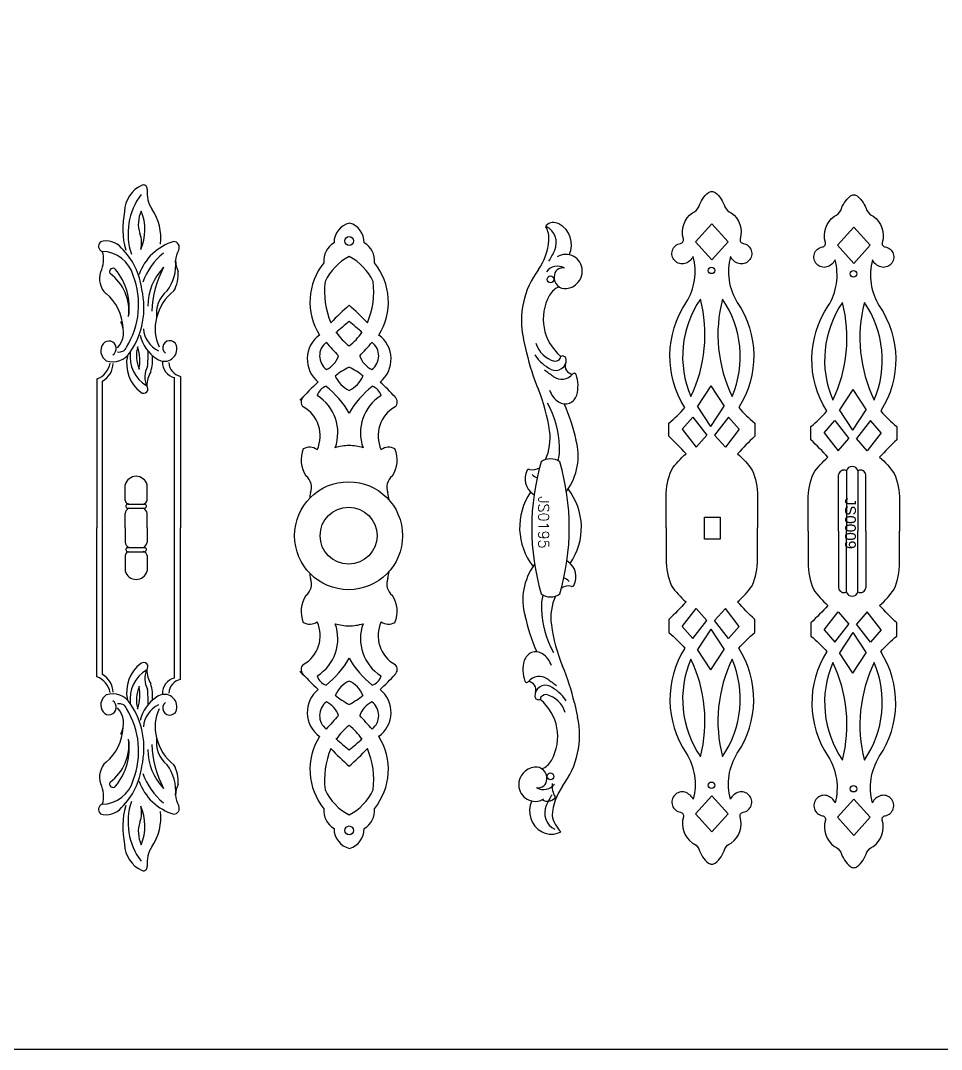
# Model space of a CAD drawing. Extents: x -159357 to -158161, y -75715 to -75088.
# Drawn here: x -159097.2 to -158841.3, y -75715.5 to -75429.5 of the extents above; entities that cross this region are included whole.
import ezdxf

# ---------------------------------------------------------------- set-up
doc = ezdxf.new("R2010")
doc.units = 0
doc.header["$LTSCALE"] = 2
doc.header["$MEASUREMENT"] = 0
doc.layers.get('0').update_dxf_attribs({"linetype": 'CONTINUOUS'})
doc.layers.add('标注', color=7, linetype='CONTINUOUS', lineweight=25)
doc.styles.add('HZ', font='simfang.ttf')
doc.styles.add('TXL', font='romanc.shx', dxfattribs={"bigfont": 'hztxt'})

# ---------------------------------------------------------------- blocks, each defined once
blk = doc.blocks.new('A$C60924C94')
for centre, radius in [((86.9, 15), 15), ((86.9, 15), 7.92), ((4.99, 15.16), 1.23), ((168.81, 15.16), 1.23)]:
    blk.add_circle(centre, radius)
for centre, radius, start, end in [((21.93, 8.86), 17.2, 57.6856, 129.3302), ((37.79, 18.56), 8.24, 39.0889, 144.0188), ((82.75, -10.74), 51.74, 131.6728, 138.1918), ((49.73, 26.62), 1.9, 44.9788, 138.2113), ((59.12, 32.41), 9.2, 208.9319, 294.8674), ((65.81, 26.13), 3.5, 149.652, 216.2255), ((65.85, 20.55), 7.96, 56.1458, 112.6236), ((73.46, 29.65), 4.03, 218.1563, 292.6217), ((88.18, -49.97), 77.03, 98.3642, 99.8432), ((85.63, -49.97), 77.03, 80.1568, 81.6358), ((100.35, 29.65), 4.03, 247.3783, 321.8437), ((107.95, 20.55), 7.96, 67.3764, 123.8542), ((114.68, 32.41), 9.2, 245.1326, 331.0681), ((107.99, 26.13), 3.5, 323.7745, 30.348), ((124.07, 26.62), 1.9, 41.7887, 135.0212), ((91.06, -10.74), 51.74, 41.8082, 48.3272), ((136.02, 18.56), 8.24, 35.9812, 140.9111), ((151.88, 8.86), 17.2, 50.6698, 122.3144), ((-306.97, -350.78), 504.3, 47.8926, 47.9009), ((36.9, 18.67), 4.71, 36.1868, 142.4051), ((48.92, 20.47), 3.7, 105.5593, 162.8798), ((58.27, 30.49), 12.19, 212.0285, 289.9885), ((115.53, 30.49), 12.19, 250.0115, 327.9715), ((124.88, 20.47), 3.7, 17.1202, 74.4407), ((136.9, 18.67), 4.71, 37.5949, 143.8132), ((480.77, -350.78), 504.3, 132.0991, 132.1074), ((10.47, 16.4), 5.8, 84.5339, 149.3831), ((22.27, 8.67), 14.46, 114.4547, 153.3474), ((19.03, -0.25), 22.25, 66.9902, 97.0906), ((85.7, -40.41), 83.89, 133.7114, 138.5245), ((-306.97, -350.78), 504.3, 47.0096, 47.5904), ((34.84, 24.27), 6.5, 288.4455, 334.3259), ((66.43, 38.48), 27, 218.8048, 239.7234), ((107.37, 38.48), 27, 300.2766, 321.1952), ((138.96, 24.27), 6.5, 205.6741, 251.5545), ((480.77, -350.78), 504.3, 132.4096, 132.9904), ((154.78, -0.25), 22.25, 82.9094, 113.0098), ((88.1, -40.41), 83.89, 41.4755, 46.2886), ((151.53, 8.67), 14.46, 26.6526, 65.5453), ((163.33, 16.4), 5.8, 30.6169, 95.4661), ((5.45, 13.68), 5.67, 89.7025, 163.8018), ((82.26, -29.06), 70.5, 137.2291, 141.1583), ((20.89, 5.01), 16.69, 37.4399, 55.2007), ((57.85, 6.32), 19.89, 140.349, 153.6159), ((39.42, 11.83), 7.82, 25.1329, 66.5428), ((76.71, 14.77), 14.89, 163.3603, 178.6824), ((97.1, 14.77), 14.89, 1.3176, 16.6397), ((134.38, 11.83), 7.82, 113.4572, 154.8671), ((115.95, 6.32), 19.89, 26.3841, 39.651), ((152.91, 5.01), 16.69, 124.7993, 142.5601), ((91.54, -29.06), 70.5, 38.8417, 42.7709), ((168.35, 13.68), 5.67, 16.1982, 90.2975), ((5.43, 16.54), 5.58, 193.2547, 270.5044), ((22.27, 21.65), 14.46, 206.6526, 245.5453), ((85.7, 70.72), 83.89, 221.4755, 226.2886), ((82.26, 59.37), 70.5, 218.8417, 222.7709), ((20.89, 25.3), 16.69, 304.7993, 322.5601), ((57.85, 24), 19.89, 206.3841, 219.651), ((39.42, 18.48), 7.82, 293.4572, 334.8671), ((66.43, -8.16), 27, 120.2766, 141.1952), ((77.18, 15.63), 15.37, 181.9116, 196.4406), ((96.63, 15.63), 15.37, 343.5594, 358.0884), ((107.37, -8.16), 27, 38.8048, 59.7234), ((134.38, 18.48), 7.82, 205.1329, 246.5428), ((115.95, 24), 19.89, 320.349, 333.6159), ((152.91, 25.3), 16.69, 217.4399, 235.2007), ((91.54, 59.37), 70.5, 317.2291, 321.1583), ((88.1, 70.72), 83.89, 313.7114, 318.5245), ((151.53, 21.65), 14.46, 294.4547, 333.3474), ((168.37, 16.54), 5.58, 269.4956, 346.7453), ((-306.97, 381.09), 504.3, 312.4096, 312.9904), ((34.84, 6.05), 6.5, 25.6741, 71.5545), ((58.27, -0.18), 12.19, 70.0115, 147.9715), ((115.53, -0.18), 12.19, 32.0285, 109.9885), ((138.96, 6.05), 6.5, 108.4455, 154.3259), ((480.77, 381.09), 504.3, 227.0096, 227.5904), ((10.47, 13.92), 5.8, 210.6169, 275.4661), ((19.03, 30.56), 22.25, 262.9094, 293.0098), ((36.9, 11.65), 4.71, 217.5949, 323.8132), ((48.92, 9.85), 3.7, 197.1202, 254.4407), ((124.88, 9.85), 3.7, 285.5593, 342.8798), ((136.9, 11.65), 4.71, 216.1868, 322.4051), ((154.78, 30.56), 22.25, 246.9902, 277.0906), ((163.33, 13.92), 5.8, 264.5339, 329.3831), ((21.93, 21.45), 17.2, 230.6698, 302.3144), ((-306.97, 381.09), 504.3, 312.0991, 312.1074), ((37.79, 11.75), 8.24, 215.9812, 320.9111), ((123.9, 80.49), 108.73, 222.8433, 226.6012), ((59.12, -2.09), 9.2, 65.1326, 151.0681), ((65.81, 4.19), 3.5, 143.7745, 210.348), ((114.68, -2.09), 9.2, 28.9319, 114.8674), ((107.99, 4.19), 3.5, 329.652, 36.2255), ((49.9, 80.49), 108.73, 313.3988, 317.1567), ((136.02, 11.75), 8.24, 219.0889, 324.0188), ((480.77, 381.09), 504.3, 227.8926, 227.9009), ((151.88, 21.45), 17.2, 237.6856, 309.3302), ((65.85, 9.76), 7.96, 247.3764, 303.8542), ((73.46, 0.67), 4.03, 67.3783, 141.8437), ((88.75, 84.56), 81.34, 260.2747, 261.3813), ((85.05, 84.56), 81.34, 278.6187, 279.7253), ((100.35, 0.67), 4.03, 38.1563, 112.6217), ((107.95, 9.76), 7.96, 236.1458, 292.6236), ((49.73, 3.7), 1.9, 221.7887, 315.0212), ((124.07, 3.7), 1.9, 224.9788, 318.2113)]:
    blk.add_arc(centre, radius, start, end)
blk = doc.blocks.new('A$C59C05E96')
for p, q in [((66.1, 20.27), (62.71, 17.3)), ((66.1, 20.27), (71.12, 16.44)), ((120.9, 20.27), (115.88, 16.44)), ((120.9, 20.27), (124.29, 17.3)), ((14.01, 17.2), (8.97, 12.68)), ((14.01, 17.2), (19.05, 12.68)), ((62.71, 17.3), (67.72, 13.47)), ((124.29, 17.3), (119.28, 13.47)), ((172.99, 17.2), (167.95, 12.68)), ((172.99, 17.2), (178.03, 12.68)), ((54.05, 12.37), (59.71, 16.08)), ((65.37, 12.37), (59.71, 16.08)), ((71.12, 16.44), (67.72, 13.47)), ((115.88, 16.44), (119.28, 13.47)), ((121.63, 12.37), (127.29, 16.08)), ((132.95, 12.37), (127.29, 16.08)), ((14.01, 8.16), (8.97, 12.68)), ((14.01, 8.16), (19.05, 12.68)), ((54.05, 12.37), (59.71, 8.67)), ((65.37, 12.37), (59.71, 8.67)), ((121.63, 12.37), (127.29, 8.67)), ((132.95, 12.37), (127.29, 8.67)), ((172.99, 8.16), (167.95, 12.68)), ((172.99, 8.16), (178.03, 12.68)), ((62.71, 7.44), (67.72, 11.28)), ((71.12, 8.31), (67.72, 11.28)), ((115.88, 8.31), (119.28, 11.28)), ((124.29, 7.44), (119.28, 11.28)), ((66.1, 4.47), (62.71, 7.44)), ((66.1, 4.47), (71.12, 8.31)), ((120.9, 4.47), (115.88, 8.31)), ((120.9, 4.47), (124.29, 7.44))]:
    blk.add_line(p, q)
for points in [[(60.06, 5.21, -0.299997), (30.87, 5.6, 0.205452), (18.08, 7.49, -0.200995), (20.04, 5.2, -1.042346), (14.44, 3.95, 0.473358), (13.21, 4.79, -0.322593), (5.9, 7.3, 0.185634), (4.32, 9.04, -0.145252), (0.3, 11.75, -0.133168), (0, 12.68, -0.133168), (0.3, 13.62, -0.145252), (4.32, 16.32, 0.185634), (5.9, 18.06, -0.322593), (13.21, 20.57, 0.473358), (14.44, 21.41, -1.042346), (20.04, 20.16, -0.200995), (18.08, 17.87, 0.205452), (30.87, 19.76, -0.299997), (60.06, 20.15)], [(60.06, 20.15, 0.043687), (64.39, 24.6), (68.06, 24.6, 0.018368), (72.9, 19.85, -0.065858), (77.42, 23.91, -0.099566), (84.77, 25.36), (93.5, 25.36)], [(126.94, 20.15, -0.043687), (122.61, 24.6), (118.94, 24.6, -0.018368), (114.1, 19.85, 0.065858), (109.58, 23.91, 0.099566), (102.23, 25.36), (93.5, 25.36)], [(126.94, 5.21, 0.299997), (156.13, 5.6, -0.205452), (168.92, 7.49, 0.200995), (166.96, 5.2, 1.042346), (172.56, 3.95, -0.473358), (173.79, 4.79, 0.322593), (181.1, 7.3, -0.185634), (182.68, 9.04, 0.145252), (186.7, 11.75, 0.133168), (187, 12.68, 0.133168), (186.7, 13.62, 0.145252), (182.68, 16.32, -0.185634), (181.1, 18.06, 0.322593), (173.79, 20.57, -0.473358), (172.56, 21.41, 1.042346), (166.96, 20.16, 0.200995), (168.92, 17.87, -0.205452), (156.13, 19.76, 0.299997), (126.94, 20.15)], [(93.5, 0), (84.77, 0, -0.099566), (77.42, 1.45, -0.065858), (72.9, 5.51, 0.018368), (68.06, 0.77), (64.39, 0.77, 0.043687), (60.06, 5.21)], [(93.5, 0), (102.23, 0, 0.099566), (109.58, 1.45, 0.065858), (114.1, 5.51, -0.018368), (118.94, 0.77), (122.61, 0.77, -0.043687), (126.94, 5.21)]]:
    blk.add_lwpolyline(points, format="xyb")
blk.add_lwpolyline([(90.49, 14.97), (96.68, 14.97), (96.68, 10.68), (90.49, 10.68)], close=True)
for centre in [(21.95, 12.58), (165.05, 12.58)]:
    blk.add_circle(centre, 0.902)
for centre, radius, start, end in [((45.91, -7.7), 28.29, 66.9193, 124.4422), ((141.09, -7.7), 28.29, 55.5578, 113.0807), ((39.79, 53.8), 39.42, 255.4801, 295.8813), ((147.21, 53.8), 39.42, 244.1187, 284.5199), ((39.79, -28.63), 39.42, 64.1187, 104.5199), ((45.91, 32.86), 28.29, 235.5578, 293.0807), ((147.21, -28.63), 39.42, 75.4801, 115.8813), ((141.09, 32.86), 28.29, 246.9193, 304.4422)]:
    blk.add_arc(centre, radius, start, end)
blk = doc.blocks.new('A$C228B3464')
for p, q in [((133.49, 15.46, -414.34), (137.42, 16.34, -414.34)), ((36.17, 2.21, -414.34), (32.24, 1.32, -414.34))]:
    blk.add_line(p, q)
for centre in [(15.77, 8.83, -414.34), (153.89, 8.83, -414.34)]:
    blk.add_circle(centre, 0.95)
for centre, radius, start, end in [((13.41, 13.08, -414.34), 4.59, 91.6212, 211.186), ((13.42, 12.72, -414.34), 4.95, 5.9738, 91.6212), ((84.78, -0.05, -414.34), 17.46, 55.2842, 128.0525), ((6.12, 8.11, -414.34), 6.56, 64.7004, 152.0273), ((39.86, 15.15, -414.34), 2.24, 250.3194, 355.4355), ((42.42, 15.42, -414.34), 0.551, 109.5925, 230.3701), ((39.53, 11.93, -414.34), 3.98, 324.388, 50.3701), ((45.37, 7.14, -414.34), 9.34, 74.0574, 109.5925), ((47.01, 12.89, -414.34), 3.36, 327.5086, 74.0574), ((70.35, -31.33, -414.34), 48.28, 101.7767, 114.4631), ((64.84, 0.13, -414.34), 16.39, 53.7857, 105.7808), ((98.41, 10.85, -414.34), 5.05, 61.5183, 146.0011), ((100.56, 14.8, -414.34), 0.551, 345.6425, 61.5183), ((104.52, 13.79, -414.34), 3.54, 165.6425, 213.0016), ((147.3, -45.6, -414.34), 62.6, 102.7462, 112.5861), ((142.53, -6.26, -414.34), 23.17, 52.6364, 102.7462), ((16.08, 10.81, -414.34), 3.97, 151.9883, 231.8568), ((14.96, 12.23, -414.34), 2.37, 167.5186, 271.7842), ((15.29, 12.92, -414.34), 3.07, 265.2658, 5.9738), ((26.82, 20.17, -414.34), 13.36, 240.1038, 320.7279), ((38.09, 12.16, -414.34), 1.03, 95.6775, 205.3995), ((36.92, 10.17, -414.34), 1.57, 351.9093, 81.342), ((38.18, 10.3, -414.34), 2.9, 334.2805, 93.8784), ((84.83, -50.83, -414.34), 64.88, 73.6127, 106.3873), ((69.9, 8.17, -414.34), 6.94, 46.9696, 48.2694), ((99.76, 9.49, -414.34), 6.94, 142.9854, 145.7756), ((102.05, 11.34, -414.34), 3.53, 131.6282, 160.0562), ((105.4, 55.13, -414.34), 46.5, 277.8872, 292.5861), ((138.86, 3.81, -414.34), 11.09, 122.5859, 154.2805), ((138.37, 5.81, -414.34), 7.44, 107.4591, 165.0976), ((165.91, 25.55, -414.34), 16.31, 235.1612, 265.886), ((163.38, 17.34, -414.34), 8.17, 279.6181, 316.4658), ((164.41, 9.07, -414.34), 5.56, 332.2978, 28.3445), ((3.03, 9.74, -414.34), 3.06, 152.0273, 223.9129), ((5.6, 5.35, -414.34), 5.08, 66.2089, 153.5828), ((-1.43, -10.6, -414.34), 22.51, 57.4801, 66.2089), ((22.73, 13.14, -414.34), 5.23, 201.2072, 240.5165), ((31.29, 11.86, -414.34), 7.44, 287.4591, 345.0976), ((30.8, 13.85, -414.34), 11.09, 302.5859, 334.2805), ((340.02, -203.29, -414.34), 365.63, 144.388, 144.854), ((64.26, -37.47, -414.34), 46.5, 97.8872, 112.5861), ((44.88, 14.24, -414.34), 5.89, 286.2633, 327.5086), ((63.29, -15.87, -414.34), 27.22, 92.1497, 118.7904), ((59.89, -5.93, -414.34), 14.66, 65.9274, 97.8872), ((63.01, 0.04, -414.34), 11.32, 73.7305, 93.7793), ((69.87, 8.83, -414.34), 4.23, 142.3312, 180), ((69.87, 8.83, -414.34), 4.23, 180, 217.6688), ((99.79, 8.83, -414.34), 4.23, 0, 37.6688), ((99.79, 8.83, -414.34), 4.23, 322.3312, 0), ((109.77, 23.59, -414.34), 14.66, 245.9274, 277.8872), ((106.37, 33.53, -414.34), 27.22, 272.1497, 298.7904), ((124.78, 3.42, -414.34), 5.89, 106.2633, 147.5086), ((-170.36, 220.95, -414.34), 365.63, 324.388, 324.854), ((131.48, 7.37, -414.34), 2.9, 154.2805, 273.8784), ((142.84, -2.51, -414.34), 13.36, 60.1038, 140.7279), ((146.93, 4.52, -414.34), 5.23, 21.2072, 60.5165), ((156.35, 16.02, -414.34), 6.76, 265.7056, 298.7354), ((153.58, 6.86, -414.34), 3.97, 331.9883, 51.8568), ((171.09, 28.26, -414.34), 22.51, 237.4801, 246.2089), ((159.74, 9.85, -414.34), 0.276, 43.9129, 118.7354), ((157.73, 7.92, -414.34), 3.06, 332.0273, 43.9129), ((164.06, 12.31, -414.34), 5.08, 246.2089, 333.5828), ((1.02, 7.81, -414.34), 0.276, 223.9129, 298.7354), ((4.41, 1.64, -414.34), 6.76, 85.7056, 118.7354), ((3.75, -7.89, -414.34), 16.31, 55.1612, 85.886), ((84.83, 68.49, -414.34), 64.88, 253.6127, 286.3873), ((65.14, 3.88, -414.34), 3.54, 345.6425, 33.0016), ((106.65, 17.63, -414.34), 11.32, 253.7305, 273.7793), ((122.65, 4.78, -414.34), 3.36, 147.5086, 254.0574), ((130.13, 5.73, -414.34), 3.98, 144.388, 230.3701), ((132.74, 7.5, -414.34), 1.57, 171.9093, 261.342), ((131.57, 5.5, -414.34), 1.03, 275.6775, 25.3995), ((154.37, 4.75, -414.34), 3.07, 85.2658, 185.9738), ((154.7, 5.43, -414.34), 2.37, 347.5186, 91.7842), ((156.25, 4.58, -414.34), 4.59, 271.6212, 31.186), ((163.54, 9.56, -414.34), 6.56, 244.7004, 332.0273), ((27.13, 23.92, -414.34), 23.17, 232.6364, 282.7462), ((22.36, 63.26, -414.34), 62.6, 282.7462, 292.5861), ((69.1, 2.86, -414.34), 0.551, 165.6425, 241.5183), ((71.25, 6.82, -414.34), 5.05, 241.5183, 326.0011), ((67.61, 6.33, -414.34), 3.53, 311.6282, 340.0562), ((84.78, 17.71, -414.34), 17.46, 235.5159, 308.2387), ((69.9, 8.17, -414.34), 6.94, 322.9854, 325.7756), ((99.76, 9.49, -414.34), 6.94, 226.9696, 228.2694), ((104.82, 17.53, -414.34), 16.39, 233.7857, 285.7808), ((99.31, 49, -414.34), 48.28, 281.7767, 294.4631), ((129.8, 2.51, -414.34), 2.24, 70.3194, 175.4355), ((156.24, 4.94, -414.34), 4.95, 185.9738, 271.6212), ((124.29, 10.52, -414.34), 9.34, 254.0574, 289.5925), ((127.24, 2.24, -414.34), 0.551, 289.5925, 50.3701)]:
    blk.add_arc(centre, radius, start, end)
at = {"insert": (76.07, 8.39, 414.34), "char_height": 2.925, "attachment_point": 1, "style": 'TXL'}
blk.add_mtext('JS0195', dxfattribs=at)
blk = doc.blocks.new('A$C3DD916D0')
at = {"color": 7, "linetype": 'Continuous'}
for p, q in [((23.2, 137.34, -414.34), (23.2, 95.24, -414.34)), ((0, 136.63, -414.34), (0, 95.24, -414.34)), ((1.55, 54.45, -414.34), (1.55, 136.04, -414.34)), ((21.53, 53.5, -414.34), (21.53, 136.99, -414.34)), ((7.85, 102.8, -414.34), (7.85, 107.23, -414.34)), ((13.92, 102.82, -414.34), (13.92, 107.23, -414.34)), ((8.44, 100.68, -414.34), (13.33, 100.68, -414.34)), ((8.55, 101.87, -414.34), (13.22, 101.87, -414.34)), ((7.85, 95.24, -414.34), (7.85, 99.19, -414.34)), ((13.92, 95.24, -414.34), (13.92, 99.19, -414.34)), ((0, 53.85, -414.34), (0, 95.24, -414.34)), ((7.85, 95.24, -414.34), (7.85, 91.29, -414.34)), ((13.92, 95.24, -414.34), (13.92, 91.29, -414.34)), ((23.2, 53.14, -414.34), (23.2, 95.24, -414.34)), ((8.44, 89.8, -414.34), (13.33, 89.8, -414.34)), ((7.85, 87.68, -414.34), (7.85, 83.25, -414.34)), ((8.55, 88.61, -414.34), (13.22, 88.61, -414.34)), ((13.92, 87.66, -414.34), (13.92, 83.25, -414.34))]:
    blk.add_line(p, q, dxfattribs=at)
for centre, radius, start, end in [((15.91, 182.98, -414.34), 8.22, 114.1066, 178.8114), ((12.9, 189.45, -414.34), 1.09, 355.2094, 108.1813), ((22.39, 188.41, -414.34), 8.47, 173.5615, 213.416), ((26.66, 177.03, -414.34), 18.02, 143.0484, 198.4573), ((29.04, 178.39, -414.34), 21.87, 167.4338, 195.7692), ((19.61, 179.71, -414.34), 8.11, 153.7599, 199.4303), ((-0.24, 178.12, -414.34), 13.59, 336.015, 22.3831), ((3.64, 175.84, -414.34), 14.11, 352.904, 34.1076), ((1.94, 173.53, -414.34), 1.52, 129.9188, 252.6904), ((2.65, 169.68, -414.34), 5.29, 38.4933, 108.6317), ((25.43, 160.94, -414.34), 14.47, 106.2248, 161.0775), ((5.02, 174.45, -414.34), 7.4, 345.5182, 20.3005), ((21.26, 173.22, -414.34), 1.63, 334.6916, 85.5655), ((-5.45, 169.76, -414.34), 7.32, 332.542, 18.4346), ((1.27, 162.93, -414.34), 9.14, 15.2565, 88.6201), ((-6.36, 159.32, -414.34), 18.96, 6.4464, 46.0629), ((30.51, 157.11, -414.34), 18.86, 129.6976, 160.0624), ((28.18, 169.36, -414.34), 6.3, 149.8326, 207.3396), ((9.39, 168.46, -414.34), 12.53, 323.8719, 4.8202), ((6.44, 164.5, -414.34), 5.72, 160.7979, 226.9272), ((4.44, 166.46, -414.34), 0.937, 40.1722, 213.5969), ((-4.08, 155.51, -414.34), 12.98, 353.1809, 53.4532), ((-7.81, 156.37, -414.34), 16.8, 351.7567, 39.5121), ((29.9, 156.72, -414.34), 15.77, 136.0659, 179.6725), ((41.94, 154.8, -414.34), 26.7, 151.2158, 178.5868), ((12.77, 165.81, -414.34), 9.83, 331.1716, 3.7843), ((-10.91, 157.27, -414.34), 22.5, 328.2535, 21.0137), ((-5.52, 150.39, -414.34), 12.79, 2.0211, 50.9923), ((-8.87, 156.43, -414.34), 21.94, 325.7749, 13.2353), ((24.59, 154.79, -414.34), 8.08, 128.9078, 188.5011), ((29.38, 150.68, -414.34), 13.12, 127.5988, 167.19), ((1.05, 149.55, -414.34), 6.35, 317.7685, 28.1345), ((27.2, 150.5, -414.34), 11.05, 163.7419, 206.8325), ((22.11, 150.97, -414.34), 10.31, 192.165, 238.1396), ((20.21, 151.08, -414.34), 7.3, 184.3505, 244.9377), ((4.34, 144.46, -414.34), 3.27, 143.5237, 238.0333), ((3.32, 145.1, -414.34), 2.07, 301.7459, 140.7931), ((20.26, 145.32, -414.34), 1.95, 358.8314, 232.1186), ((4.42, 147.12, -414.34), 5.72, 251.5669, 328.005), ((6.2, 146.32, -414.34), 2.21, 258.2619, 336.275), ((18.71, 142.9, -414.34), 9.52, 172.8628, 239.138), ((20.08, 143.08, -414.34), 9.09, 163.5077, 204.5631), ((1.65, 141.77, -414.34), 10.31, 346.137, 20.8379), ((-26.67, 144.24, -414.34), 40.94, 354.1154, 0.0536), ((3.87, 142.05, -414.34), 11.6, 342.834, 5.3765), ((18.75, 144.99, -414.34), 3.47, 233.1628, 4.8402), ((-2.11, 142.14, -414.34), 5.9, 290.9421, 349.1729), ((-1.24, 141.08, -414.34), 5.76, 298.9041, 358.3773), ((18.27, 140.92, -414.34), 10.03, 168.2233, 232.6814), ((22.58, 141.24, -414.34), 4.38, 178.0078, 256.1968), ((24.14, 141.4, -414.34), 4.16, 183.3943, 256.8879), ((19.21, 137.17, -414.34), 5.91, 150.8351, 204.3283), ((22.77, 134.26, -414.34), 8.95, 150.847, 176.9879), ((12.97, 133.87, -414.34), 1.22, 229.8891, 45.119), ((10.89, 106.42, -414.34), 3.14, 14.9354, 165.0646), ((10.89, 106.42, -414.34), 3.14, 14.9354, 165.0646), ((8.99, 103.03, -414.34), 1.16, 186.4108, 264.9221), ((9.67, 99.05, -414.34), 1.83, 116.5659, 175.481), ((8.6, 101.27, -414.34), 0.607, 85.3986, 254.5847), ((12.77, 103.03, -414.34), 1.17, 275.5078, 353.8634), ((12.1, 99.05, -414.34), 1.83, 4.519, 63.4341), ((13.17, 101.27, -414.34), 0.607, 285.4153, 94.6014), ((9.67, 91.43, -414.34), 1.83, 184.519, 243.4341), ((8.6, 89.22, -414.34), 0.607, 105.4153, 274.6014), ((12.1, 91.43, -414.34), 1.83, 296.5659, 355.481), ((13.17, 89.22, -414.34), 0.607, 265.3986, 74.5847), ((8.99, 87.45, -414.34), 1.16, 95.0779, 173.5892), ((12.77, 87.46, -414.34), 1.17, 6.1366, 84.4922), ((10.89, 84.06, -414.34), 3.14, 194.9354, 345.0646), ((18.27, 49.57, -414.34), 10.03, 127.3186, 191.7767), ((12.97, 56.61, -414.34), 1.22, 314.881, 130.1109), ((-1.24, 49.4, -414.34), 5.76, 1.6227, 61.0959), ((18.71, 47.58, -414.34), 9.52, 120.862, 187.1372), ((19.21, 53.32, -414.34), 5.91, 155.6717, 209.1649), ((22.77, 56.22, -414.34), 8.95, 183.0121, 209.153), ((-2.11, 48.34, -414.34), 5.9, 10.8271, 69.0579), ((3.87, 48.44, -414.34), 11.6, 354.6235, 17.166), ((22.58, 49.24, -414.34), 4.38, 103.8032, 181.9922), ((24.14, 49.08, -414.34), 4.16, 103.1121, 176.6057), ((4.34, 46.02, -414.34), 3.27, 121.9667, 216.4763), ((4.42, 43.37, -414.34), 5.72, 31.995, 108.4331), ((20.08, 47.41, -414.34), 9.09, 155.4369, 196.4923), ((1.65, 48.72, -414.34), 10.31, 339.1621, 13.863), ((-26.67, 46.24, -414.34), 40.94, 359.9464, 5.8846), ((18.75, 45.49, -414.34), 3.47, 355.1598, 126.8372), ((3.32, 45.38, -414.34), 2.07, 219.2069, 58.2541), ((6.2, 44.16, -414.34), 2.21, 23.725, 101.7381), ((-8.87, 34.06, -414.34), 21.94, 346.7647, 34.2251), ((22.11, 39.51, -414.34), 10.31, 121.8604, 167.835), ((20.21, 39.41, -414.34), 7.3, 115.0623, 175.6495), ((20.26, 45.16, -414.34), 1.95, 127.8814, 1.1686), ((1.05, 40.93, -414.34), 6.35, 331.8655, 42.2315), ((-10.91, 33.21, -414.34), 22.5, 338.9863, 31.7465), ((27.2, 39.99, -414.34), 11.05, 153.1675, 196.2581), ((-5.52, 40.1, -414.34), 12.79, 309.0077, 357.9789), ((-4.08, 34.98, -414.34), 12.98, 306.5468, 6.8191), ((-7.81, 34.11, -414.34), 16.8, 320.4879, 8.2433), ((41.94, 35.68, -414.34), 26.7, 181.4132, 208.7842), ((24.59, 35.7, -414.34), 8.08, 171.4989, 231.0922), ((29.38, 39.8, -414.34), 13.12, 192.81, 232.4012), ((29.9, 33.76, -414.34), 15.77, 180.3275, 223.9341), ((6.44, 25.98, -414.34), 5.72, 133.0728, 199.2021), ((-6.36, 31.16, -414.34), 18.96, 313.9371, 353.5536), ((9.39, 22.02, -414.34), 12.53, 355.1798, 36.1281), ((12.77, 24.67, -414.34), 9.83, 356.2157, 28.8284), ((30.51, 33.37, -414.34), 18.86, 199.9376, 230.3024), ((-5.45, 20.72, -414.34), 7.32, 341.5654, 27.458), ((1.27, 27.55, -414.34), 9.14, 271.3799, 344.7435), ((4.44, 24.03, -414.34), 0.937, 146.4031, 319.8278), ((25.43, 29.54, -414.34), 14.47, 198.9225, 253.7752), ((28.18, 21.13, -414.34), 6.3, 152.6604, 210.1674), ((1.94, 16.96, -414.34), 1.52, 107.3096, 230.0812), ((2.65, 20.81, -414.34), 5.29, 251.3683, 321.5067), ((29.04, 12.09, -414.34), 21.87, 164.2308, 192.5662), ((26.66, 13.45, -414.34), 18.02, 161.5427, 216.9516), ((5.02, 16.04, -414.34), 7.4, 339.6995, 14.4818), ((-0.24, 12.36, -414.34), 13.59, 337.6169, 23.985), ((21.26, 17.26, -414.34), 1.63, 274.4345, 25.3084), ((3.64, 14.65, -414.34), 14.11, 325.8924, 7.096), ((19.61, 10.77, -414.34), 8.11, 160.5697, 206.2401), ((15.91, 7.5, -414.34), 8.22, 181.1886, 245.8934), ((22.39, 2.07, -414.34), 8.47, 146.584, 186.4385), ((12.9, 1.03, -414.34), 1.09, 251.8187, 4.7906)]:
    blk.add_arc(centre, radius, start, end, dxfattribs=at)
blk = doc.blocks.new('A$C798135A1')
blk.add_blockref('A$C3DD916D0', (0, 0.04, 414.34))

msp = doc.modelspace()

# ---------------------------------------------------------------- linework, layer by layer
at = {"color": 0}
for p, q in [((-158870.16, -75492), (-158865.64, -75486.96)), ((-158861.12, -75492), (-158865.64, -75486.96)), ((-158870.16, -75492), (-158865.64, -75497.04)), ((-158861.12, -75492), (-158865.64, -75497.04)), ((-158865.95, -75532.04), (-158869.65, -75537.7)), ((-158865.95, -75532.04), (-158862.24, -75537.7)), ((-158865.95, -75543.36), (-158869.65, -75537.7)), ((-158865.95, -75543.36), (-158862.24, -75537.7)), ((-158873.85, -75544.09), (-158870.88, -75540.7)), ((-158870.88, -75540.7), (-158867.04, -75545.72)), ((-158861.01, -75540.7), (-158864.85, -75545.72)), ((-158858.04, -75544.09), (-158861.01, -75540.7)), ((-158873.85, -75544.09), (-158870.01, -75549.11)), ((-158858.04, -75544.09), (-158861.88, -75549.11)), ((-158870.01, -75549.11), (-158867.04, -75545.72)), ((-158861.88, -75549.11), (-158864.85, -75545.72)), ((-158867.69, -75554.67), (-158867.69, -75571.49)), ((-158864.49, -75554.67), (-158864.49, -75571.49)), ((-158869.91, -75571.49), (-158869.91, -75555.79)), ((-158862.27, -75571.49), (-158862.27, -75555.79)), ((-158869.91, -75571.49), (-158869.91, -75587.19)), ((-158867.69, -75588.31), (-158867.69, -75571.49)), ((-158864.49, -75588.31), (-158864.49, -75571.49)), ((-158862.27, -75571.49), (-158862.27, -75587.19)), ((-158873.85, -75598.89), (-158870.01, -75593.87)), ((-158870.01, -75593.87), (-158867.04, -75597.27)), ((-158861.88, -75593.87), (-158864.85, -75597.27)), ((-158858.04, -75598.89), (-158861.88, -75593.87)), ((-158870.88, -75602.29), (-158867.04, -75597.27)), ((-158861.01, -75602.29), (-158864.85, -75597.27)), ((-158873.85, -75598.89), (-158870.88, -75602.29)), ((-158865.95, -75599.62), (-158869.65, -75605.29)), ((-158865.95, -75599.62), (-158862.24, -75605.29)), ((-158858.04, -75598.89), (-158861.01, -75602.29)), ((-158865.95, -75610.95), (-158869.65, -75605.29)), ((-158865.95, -75610.95), (-158862.24, -75605.29)), ((-158870.16, -75650.98), (-158865.64, -75645.95)), ((-158861.12, -75650.98), (-158865.64, -75645.95)), ((-158870.16, -75650.98), (-158865.64, -75656.02)), ((-158861.12, -75650.98), (-158865.64, -75656.02))]:
    msp.add_line(p, q, dxfattribs=at)
for points in [[(-158873.11, -75538.05, -0.299997), (-158872.72, -75508.86, 0.205452), (-158870.83, -75496.08, -0.200995), (-158873.11, -75498.03, -1.042346), (-158874.37, -75492.43, 0.473358), (-158873.53, -75491.21, -0.322593), (-158871.02, -75483.89, 0.185634), (-158869.28, -75482.31, -0.145252), (-158866.57, -75478.29, -0.133168), (-158865.64, -75477.99, -0.133168), (-158864.7, -75478.29, -0.145252), (-158861.99, -75482.31, 0.185634), (-158860.26, -75483.89, -0.322593), (-158857.74, -75491.21, 0.473358), (-158856.9, -75492.43, -1.042346), (-158858.16, -75498.03, -0.200995), (-158860.45, -75496.08, 0.205452), (-158858.56, -75508.86, -0.299997), (-158858.17, -75538.05)], [(-158878.32, -75571.49), (-158878.32, -75562.76, -0.099566), (-158876.87, -75555.41, -0.065858), (-158872.81, -75550.89, 0.018368), (-158877.55, -75546.06), (-158877.55, -75542.38, 0.043687), (-158873.11, -75538.05)], [(-158858.17, -75538.05, 0.043687), (-158853.72, -75542.38), (-158853.72, -75546.06, 0.018368), (-158858.46, -75550.89, -0.065858), (-158854.41, -75555.41, -0.099566), (-158852.95, -75562.76), (-158852.95, -75571.49)], [(-158878.32, -75571.49), (-158878.32, -75580.22, 0.099566), (-158876.87, -75587.58, 0.065858), (-158872.81, -75592.09, -0.018368), (-158877.55, -75596.93), (-158877.55, -75600.6, -0.043687), (-158873.11, -75604.93)], [(-158858.17, -75604.93, -0.043687), (-158853.72, -75600.6), (-158853.72, -75596.93, -0.018368), (-158858.46, -75592.09, 0.065858), (-158854.41, -75587.58, 0.099566), (-158852.95, -75580.22), (-158852.95, -75571.49)], [(-158873.11, -75604.93, 0.299997), (-158872.72, -75634.12, -0.205452), (-158870.83, -75646.91, 0.200995), (-158873.11, -75644.95, 1.042346), (-158874.37, -75650.55, -0.473358), (-158873.53, -75651.78, 0.322593), (-158871.02, -75659.09, -0.185634), (-158869.28, -75660.67, 0.145252), (-158866.57, -75664.69, 0.133168), (-158865.64, -75664.99, 0.133168), (-158864.7, -75664.69, 0.145252), (-158861.99, -75660.67, -0.185634), (-158860.26, -75659.09, 0.322593), (-158857.74, -75651.78, -0.473358), (-158856.9, -75650.55, 1.042346), (-158858.16, -75644.95, 0.200995), (-158860.45, -75646.91, -0.205452), (-158858.56, -75634.12, 0.299997), (-158858.17, -75604.93)]]:
    msp.add_lwpolyline(points, format="xyb", dxfattribs=at)
for centre in [(-158865.74, -75499.94), (-158865.74, -75643.04)]:
    msp.add_circle(centre, 0.902, dxfattribs=at)
for centre, radius, start, end in [((-158845.46, -75523.9), 28.29, 145.5578, 203.0807), ((-158906.95, -75517.79), 39.42, 334.1187, 14.5199), ((-158824.52, -75517.79), 39.42, 165.4801, 205.8813), ((-158886.01, -75523.9), 28.29, 336.9193, 34.4422), ((-158868.42, -75555.99), 1.51, 61.0598, 172.6765), ((-158866.09, -75555.11), 1.66, 15.2841, 164.7159), ((-158863.76, -75555.99), 1.51, 7.3235, 118.9402), ((-158868.42, -75587), 1.51, 187.3235, 298.9402), ((-158866.09, -75587.88), 1.66, 195.2841, 344.7159), ((-158863.76, -75587), 1.51, 241.0598, 352.6765), ((-158845.46, -75619.08), 28.29, 156.9193, 214.4422), ((-158906.95, -75625.2), 39.42, 345.4801, 25.8813), ((-158824.52, -75625.2), 39.42, 154.1187, 194.5199), ((-158886.01, -75619.08), 28.29, 325.5578, 23.0807)]:
    msp.add_arc(centre, radius, start, end, dxfattribs=at)
at = {"layer": '标注', "color": 7}
msp.add_lwpolyline([(-159353.11, -75087.72), (-158161.27, -75087.72), (-158161.27, -75715.49), (-159353.11, -75715.49)], close=True, dxfattribs=at)

# ---------------------------------------------------------------- block references
at = {"color": 0}
msp.add_blockref('A$C798135A1', (-159075.98, -75665.81), dxfattribs=at)
at = {"color": 0, "rotation": 270}
for name, p in [('A$C59C05E96', (-158917.78, -75477.03)), ('A$C60924C94', (-159021.04, -75485.81)), ('A$C228B3464', (-158958.76, -75485.7, 414.34))]:
    msp.add_blockref(name, p, dxfattribs=at)

# ---------------------------------------------------------------- texts
at = {"color": 0, "insert": (-158865.07, -75562.19), "char_height": 3, "width": 17.7139, "attachment_point": 1, "rotation": 270, "style": 'HZ'}
msp.add_mtext('{\\fArial|b0|i0|c0|p32;JS0009}', dxfattribs=at)

doc.saveas('drawing.dxf')
